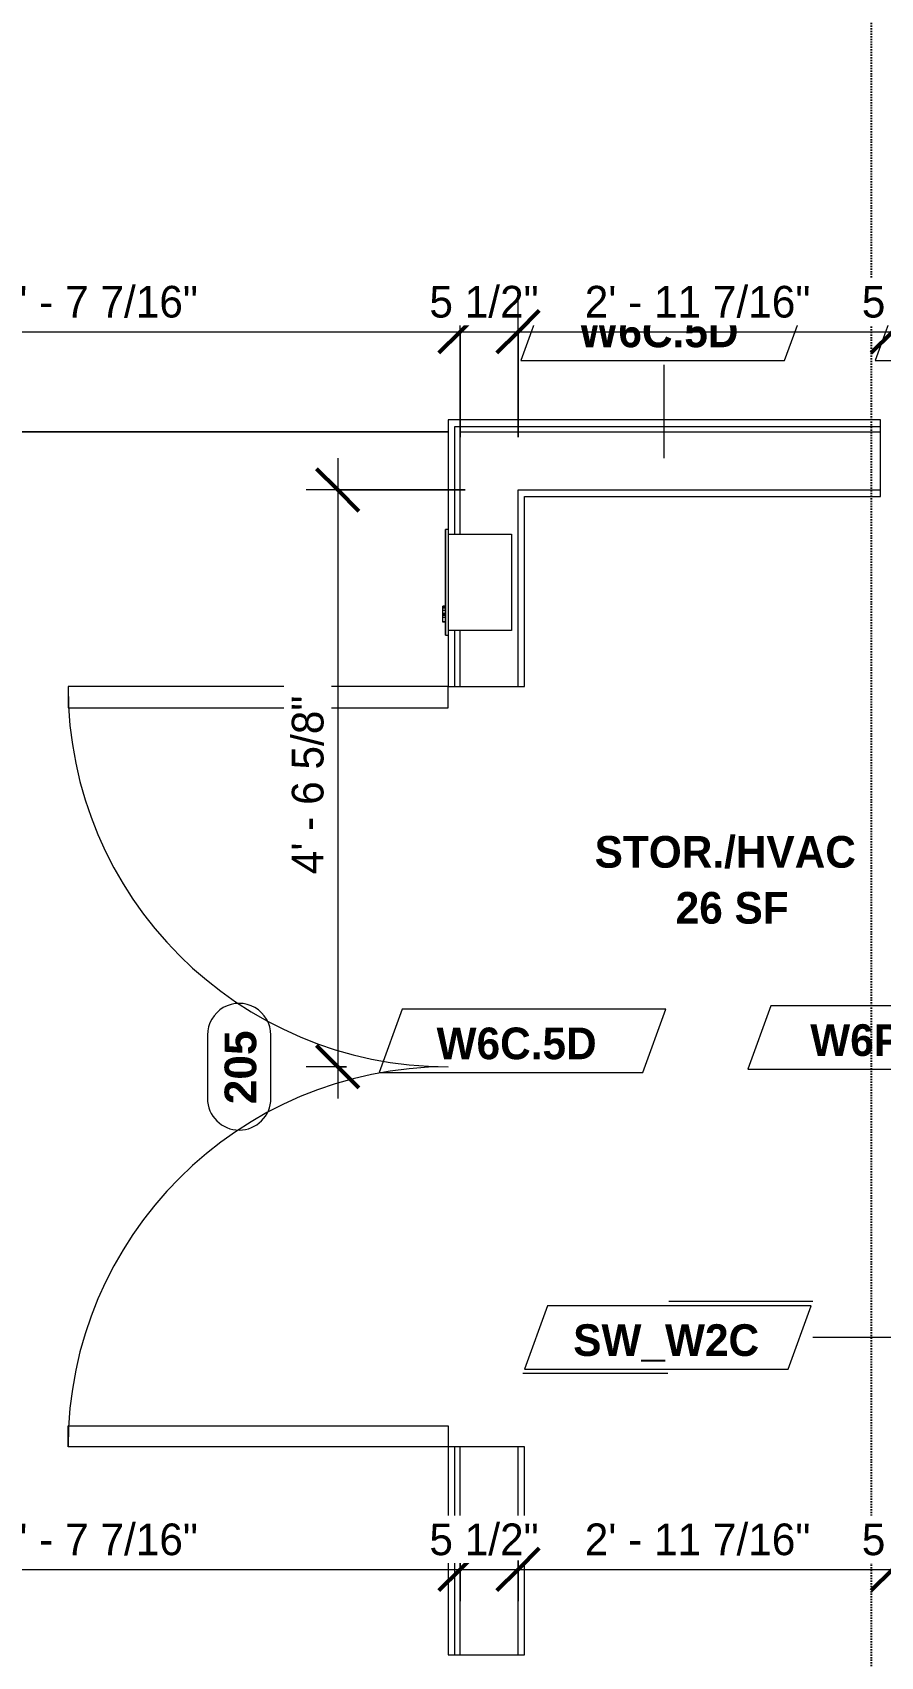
# Model space of a CAD drawing. Header units: inches. Extents: x -4058 to -1781, y 9814 to 12264.
# Drawn here: x -2607.6 to -2527.2, y 10263.6 to 10417.4 of the extents above; entities that cross this region are included whole.
import ezdxf

# ---------------------------------------------------------------- set-up
doc = ezdxf.new("R2010")
doc.units = ezdxf.units.IN
doc.header["$MEASUREMENT"] = 0
doc.linetypes.add('Dash_2_', pattern=[0.25, 0.125, -0.125])
for name, color, linetype, lineweight in [('0-1', 7, 'Continuous', 5), ('0-3', 8, 'Continuous', 9), ('A-ANNO-DIMS', 211, 'Continuous', 9), ('A-ANNO-DIMS-32', 211, 'Continuous', 9), ('A-AREA-IDEN', 2, 'Continuous', 9), ('A-DOOR-1', 7, 'Continuous', 9), ('A-DOOR-IDEN', 31, 'Continuous', 9), ('A-FLOR-1', 7, 'Continuous', 9), ('A-WALL-1', 7, 'Continuous', 9), ('A-WALL-IDEN', 211, 'Continuous', 9), ('E-FIRE-1', 7, 'Continuous', 9), ('I-WALL-3', 7, 'Continuous', 9)]:
    doc.layers.add(name, color=color, linetype=linetype, lineweight=lineweight)
doc.layers.add('0-4', color=250, linetype='Dash_2_')
doc.styles.add('Arial_B', font='arialbd.ttf', dxfattribs={"height": 3})
doc.styles.add('Century Gothic', font='ufonts.com_century-gothic.ttf', dxfattribs={"height": 3})
doc.styles.add('Century Gothic_B', font='GOTHICB.TTF', dxfattribs={"height": 3})
doc.dimstyles.new('THE_DIMENSION_STRING_4', dxfattribs={"dimscale": 12, "dimtxt": 3.132505, "dimasz": 0.333333, "dimexe": 0.25, "dimexo": 0.166667, "dimgap": 0.041667, "dimtad": 1, "dimdec": 4, "dimrnd": 0.0625, "dimzin": 3, "dimdsep": 46, "dimlunit": 4, "dimtxsty": 'Century Gothic', "dimblk1": 'OBLIQUE', "dimblk2": 'OBLIQUE', "dimsah": 1, "dimcen": 0.09, "dimdle": 0.25, "dimazin": 0, "dimtfac": 1, "dimtdec": 4, "dimtix": 1, "dimtmove": 0, "dimatfit": 3, "dimfxl": 1, "dimtvp": 1, "dimtfill": 1, "dimfrac": 2, "dimtolj": 1, "dimtzin": 0, "dimarcsym": 2})

# ---------------------------------------------------------------- blocks, each defined once
blk = doc.blocks.new('CTR - 1st Phase - Shell_rvt-1-UNIT PLANS - 2ND FLOOR')
at = {"layer": 'A-FLOR-1'}
for p, q in [((-2568.2, 10379.54), (-2633.87, 10379.54)), ((-2633.87, 10379.54), (-2568.2, 10379.54))]:
    blk.add_line(p, q, dxfattribs=at)
blk = doc.blocks.new('HOLLOW METAL - DOUBLE - HM - METAL LEAF - 20 MIN_ - 6-0 x 6-8-2194249-UNIT PLANS - 2ND FLOOR')
at = {"layer": 'A-DOOR-1'}
for p, q in [((-34, -3.625), (-36, -3.625)), ((-36, -3.625), (-36, -39.625)), ((-34, -39.625), (-34, -3.625)), ((34, -3.625), (36, -3.625)), ((34, -39.625), (34, -3.625)), ((36, -3.625), (36, -39.625)), ((-36, -39.625), (-34, -39.625)), ((36, -39.625), (34, -39.625))]:
    blk.add_line(p, q, dxfattribs=at)
for centre, start, end in [((-36, -3.625), 270, 0), ((36, -3.625), 180, 270)]:
    blk.add_arc(centre, 36, start, end, dxfattribs=at)
blk = doc.blocks.new('104416 - Fire Extinguishers - Wall - Class A - Light - 2A-2205461-UNIT PLANS - 2ND FLOOR')
at = {"layer": 'E-FIRE-1'}
for p, q in [((13.19, 3.88), (13.19, 3.62)), ((23.19, 3.88), (13.19, 3.88)), ((13.19, 3.88), (23.19, 3.88)), ((13.19, 3.88), (13.19, 3.62)), ((23.19, 3.62), (13.19, 3.62)), ((13.63, -2.37), (13.63, 3.62)), ((14.41, 4.13), (14.44, 4.13)), ((14.41, 3.88), (14.41, 4.13)), ((14.44, 4.13), (14.84, 4.13)), ((14.44, 3.88), (14.44, 4.13)), ((14.84, 4.13), (15.03, 4.13)), ((14.84, 3.88), (14.84, 4.13)), ((15.03, 4.13), (15.11, 4.13)), ((15.03, 3.88), (15.03, 4.13)), ((15.11, 4.13), (15.24, 4.13)), ((15.11, 3.88), (15.11, 4.13)), ((15.24, 4.13), (15.51, 4.13)), ((15.24, 3.88), (15.24, 4.13)), ((15.51, 4.13), (15.73, 4.13)), ((15.51, 3.88), (15.51, 4.13)), ((15.73, 4.13), (15.87, 4.13)), ((15.73, 3.88), (15.73, 4.13)), ((15.87, 4.13), (15.91, 4.13)), ((15.87, 3.88), (15.87, 4.13)), ((15.91, 4.13), (15.94, 4.13)), ((15.91, 3.88), (15.91, 4.13)), ((15.94, 3.88), (15.94, 4.13)), ((22.75, 3.62), (22.75, -2.37)), ((23.19, 3.62), (23.19, 3.88)), ((23.19, 3.62), (23.19, 3.88)), ((22.75, -2.37), (13.63, -2.37))]:
    blk.add_line(p, q, dxfattribs=at)
blk = doc.blocks.new('CTR - 1st Phase - Common Walls_rvt-1-UNIT PLANS - 2ND FLOOR')
at = {"layer": 'A-WALL-1'}
for p, q in [((-2567.57, 10379.54), (-2567.57, 10380.04)), ((-2567.57, 10380.04), (-2527.25, 10380.04)), ((-2567.57, 10373.41), (-2567.57, 10379.54)), ((-2567.07, 10374.04), (-2567.07, 10379.54)), ((-2567.07, 10379.54), (-2527.25, 10379.54)), ((-2567.57, 10369.85), (-2567.57, 10373.41)), ((-2567.07, 10373.41), (-2567.07, 10374.04)), ((-2567.07, 10369.85), (-2567.07, 10373.41)), ((-2561.57, 10373.41), (-2561.57, 10374.04)), ((-2561.57, 10374.04), (-2527.25, 10374.04)), ((-2561.57, 10355.41), (-2561.57, 10373.41)), ((-2567.57, 10355.41), (-2567.57, 10360.73)), ((-2567.07, 10355.41), (-2567.07, 10360.73)), ((-2567.57, 10263.71), (-2567.57, 10283.41)), ((-2567.07, 10263.71), (-2567.07, 10283.41)), ((-2561.57, 10263.71), (-2561.57, 10283.41))]:
    blk.add_line(p, q, dxfattribs=at)
at = {"layer": 'I-WALL-3'}
for p, q in [((-2527.25, 10380.66), (-2568.2, 10380.66)), ((-2568.2, 10380.66), (-2568.2, 10380.04)), ((-2568.2, 10380.04), (-2568.2, 10373.41)), ((-2527.25, 10373.41), (-2527.25, 10380.66)), ((-2568.2, 10373.41), (-2568.2, 10370.29)), ((-2560.95, 10355.41), (-2560.95, 10373.41)), ((-2560.95, 10373.41), (-2527.25, 10373.41)), ((-2568.2, 10360.29), (-2568.2, 10355.41)), ((-2568.2, 10355.41), (-2560.95, 10355.41)), ((-2568.2, 10283.41), (-2568.2, 10263.71)), ((-2560.95, 10283.41), (-2568.2, 10283.41)), ((-2560.95, 10263.71), (-2560.95, 10283.41)), ((-2568.2, 10263.71), (-2560.95, 10263.71))]:
    blk.add_line(p, q, dxfattribs=at)
at = {"layer": '0-3'}
for name, p, rotation in [('104416 - Fire Extinguishers - Wall - Class A - Light - 2A-2205461-UNIT PLANS - 2ND FLOOR', (-2564.57, 10347.1), 90.00000000000423), ('HOLLOW METAL - DOUBLE - HM - METAL LEAF - 20 MIN_ - 6-0 x 6-8-2194249-UNIT PLANS - 2ND FLOOR', (-2564.57, 10319.41), 270.0000000000042)]:
    blk.add_blockref(name, p, dxfattribs=dict(at, rotation=rotation))
blk = doc.blocks.new('Wall Tag - Arch Wall-3956453-UNIT PLANS - 2ND FLOOR')
at = {"layer": 'A-WALL-IDEN'}
for p, q in [((-0.3561, 0.0937), (-0.4244, -0.0937)), ((0.4244, 0.0937), (-0.3561, 0.0937)), ((0.3561, -0.0937), (0.4244, 0.0937)), ((-0.4244, -0.0937), (0.3561, -0.0937))]:
    blk.add_line(p, q, dxfattribs=at)
blk = doc.blocks.new('Wall Tag - Shear Wall-3956451-UNIT PLANS - 2ND FLOOR')
at = {"layer": 'A-WALL-IDEN'}
for p, q in [((0.4291, 0.1068), (0.0033, 0.1068)), ((-0.3561, 0.0937), (-0.4244, -0.0937)), ((0.4244, 0.0937), (-0.3561, 0.0937)), ((0.3561, -0.0937), (0.4244, 0.0937)), ((-0.4244, -0.0937), (0.3561, -0.0937)), ((0, -0.1068), (-0.4291, -0.1068))]:
    blk.add_line(p, q, dxfattribs=at)
blk = doc.blocks.new('DIMBLOCK1009-UNIT PLANS - 2ND FLOOR')
at = {"layer": 'A-ANNO-DIMS-32'}
for p, q in [((-2634.5, 10379.04), (-2634.5, 10392.02)), ((-2567.07, 10379.04), (-2567.07, 10392.02)), ((-2634.5, 10389.02), (-2567.07, 10389.02)), ((-2634.5, 10389.02), (-2634.5, 10379.04)), ((-2567.07, 10389.02), (-2567.07, 10379.04))]:
    blk.add_line(p, q, dxfattribs=at)
at = {"layer": 'A-ANNO-DIMS-32', "lineweight": 50}
for p, q in [((-2634.5, 10389.02), (-2632.5, 10391.02)), ((-2567.07, 10389.02), (-2565.07, 10391.02)), ((-2634.5, 10389.02), (-2636.5, 10387.02)), ((-2567.07, 10389.02), (-2569.07, 10387.02))]:
    blk.add_line(p, q, dxfattribs=at)
at = {"layer": 'A-ANNO-DIMS-32', "color": 0, "insert": (-2611.03, 10393.36), "char_height": 3, "width": 24.5827, "attachment_point": 1, "line_spacing_factor": 0.984502, "style": 'Century Gothic', "bg_fill": 3, "box_fill_scale": 1.25, "bg_fill_color": 256, "bg_fill_true_color": 13158600, "bg_fill_transparency": 0}
blk.add_mtext('5\' - 7 7/16"', dxfattribs=at)
blk = doc.blocks.new('_Oblique')
at = {"color": 0, "linetype": 'ByBlock', "lineweight": -2}
blk.add_line((-0.5, -0.5), (0.5, 0.5), dxfattribs=at)
blk = doc.blocks.new('DIMBLOCK1010-UNIT PLANS - 2ND FLOOR')
at = {"layer": 'A-ANNO-DIMS-32'}
for p, q in [((-2567.07, 10379.04), (-2567.07, 10392.02)), ((-2561.57, 10379.04), (-2561.57, 10392.02)), ((-2567.07, 10389.02), (-2561.57, 10389.02)), ((-2567.07, 10389.02), (-2567.07, 10379.04)), ((-2561.57, 10389.02), (-2561.57, 10379.04))]:
    blk.add_line(p, q, dxfattribs=at)
at = {"layer": 'A-ANNO-DIMS-32', "lineweight": 50}
for p, q in [((-2567.07, 10389.02), (-2565.07, 10391.02)), ((-2561.57, 10389.02), (-2559.57, 10391.02)), ((-2567.07, 10389.02), (-2569.07, 10387.02)), ((-2561.57, 10389.02), (-2563.57, 10387.02))]:
    blk.add_line(p, q, dxfattribs=at)
at = {"layer": 'A-ANNO-DIMS-32', "color": 0, "insert": (-2569.97, 10393.36), "char_height": 3, "width": 13.5444, "attachment_point": 1, "line_spacing_factor": 0.984502, "style": 'Century Gothic', "bg_fill": 3, "box_fill_scale": 1.25, "bg_fill_color": 256, "bg_fill_true_color": 13158600, "bg_fill_transparency": 0}
blk.add_mtext('5 1/2"', dxfattribs=at)
blk = doc.blocks.new('DIMBLOCK1011-UNIT PLANS - 2ND FLOOR')
at = {"layer": 'A-ANNO-DIMS-32'}
for p, q in [((-2561.57, 10379.04), (-2561.57, 10392.02)), ((-2526.12, 10379.04), (-2526.12, 10392.02)), ((-2561.57, 10389.02), (-2526.12, 10389.02)), ((-2561.57, 10389.02), (-2561.57, 10379.04)), ((-2526.12, 10389.02), (-2526.12, 10379.04))]:
    blk.add_line(p, q, dxfattribs=at)
at = {"layer": 'A-ANNO-DIMS-32', "lineweight": 50}
for p, q in [((-2561.57, 10389.02), (-2559.57, 10391.02)), ((-2526.12, 10389.02), (-2524.12, 10391.02)), ((-2561.57, 10389.02), (-2563.57, 10387.02)), ((-2526.12, 10389.02), (-2528.12, 10387.02))]:
    blk.add_line(p, q, dxfattribs=at)
at = {"layer": 'A-ANNO-DIMS-32', "color": 0, "insert": (-2555.26, 10393.36), "char_height": 3, "width": 27.387, "attachment_point": 1, "line_spacing_factor": 0.984502, "style": 'Century Gothic', "bg_fill": 3, "box_fill_scale": 1.25, "bg_fill_color": 256, "bg_fill_true_color": 13158600, "bg_fill_transparency": 0}
blk.add_mtext('2\' - 11 7/16"', dxfattribs=at)
blk = doc.blocks.new('DIMBLOCK1012-UNIT PLANS - 2ND FLOOR')
at = {"layer": 'A-ANNO-DIMS-32'}
for p, q in [((-2526.12, 10379.04), (-2526.12, 10392.02)), ((-2520.62, 10379.04), (-2520.62, 10392.02)), ((-2526.12, 10389.02), (-2517.62, 10389.02)), ((-2526.12, 10389.02), (-2526.12, 10379.04)), ((-2520.62, 10389.02), (-2520.62, 10379.04))]:
    blk.add_line(p, q, dxfattribs=at)
at = {"layer": 'A-ANNO-DIMS-32', "lineweight": 50}
for p, q in [((-2526.12, 10389.02), (-2524.12, 10391.02)), ((-2520.62, 10389.02), (-2518.62, 10391.02)), ((-2526.12, 10389.02), (-2528.12, 10387.02)), ((-2520.62, 10389.02), (-2522.62, 10387.02))]:
    blk.add_line(p, q, dxfattribs=at)
at = {"layer": 'A-ANNO-DIMS-32', "color": 0, "insert": (-2529.02, 10393.36), "char_height": 3, "width": 13.5444, "attachment_point": 1, "line_spacing_factor": 0.984502, "style": 'Century Gothic', "bg_fill": 3, "box_fill_scale": 1.25, "bg_fill_color": 256, "bg_fill_true_color": 13158600, "bg_fill_transparency": 0}
blk.add_mtext('5 1/2"', dxfattribs=at)
blk = doc.blocks.new('DIMBLOCK1058-UNIT PLANS - 2ND FLOOR')
at = {"layer": 'A-ANNO-DIMS-32', "lineweight": 50}
for p, q in [((-2634.5, 10271.82), (-2632.5, 10273.82)), ((-2567.07, 10271.82), (-2565.07, 10273.82)), ((-2634.5, 10271.82), (-2636.5, 10269.82)), ((-2567.07, 10271.82), (-2569.07, 10269.82))]:
    blk.add_line(p, q, dxfattribs=at)
at = {"layer": 'A-ANNO-DIMS-32'}
for p, q in [((-2634.5, 10272.65), (-2634.5, 10268.82)), ((-2634.5, 10271.82), (-2634.5, 10272.65)), ((-2634.5, 10271.82), (-2567.07, 10271.82)), ((-2567.07, 10272.65), (-2567.07, 10268.82)), ((-2567.07, 10271.82), (-2567.07, 10272.65))]:
    blk.add_line(p, q, dxfattribs=at)
at = {"layer": 'A-ANNO-DIMS-32', "color": 0, "insert": (-2611.03, 10276.16), "char_height": 3, "width": 24.5827, "attachment_point": 1, "line_spacing_factor": 0.984502, "style": 'Century Gothic', "bg_fill": 3, "box_fill_scale": 1.25, "bg_fill_color": 256, "bg_fill_true_color": 13158600, "bg_fill_transparency": 0}
blk.add_mtext('5\' - 7 7/16"', dxfattribs=at)
blk = doc.blocks.new('DIMBLOCK1059-UNIT PLANS - 2ND FLOOR')
at = {"layer": 'A-ANNO-DIMS-32', "lineweight": 50}
for p, q in [((-2567.07, 10271.82), (-2565.07, 10273.82)), ((-2561.57, 10271.82), (-2559.57, 10273.82)), ((-2567.07, 10271.82), (-2569.07, 10269.82)), ((-2561.57, 10271.82), (-2563.57, 10269.82))]:
    blk.add_line(p, q, dxfattribs=at)
at = {"layer": 'A-ANNO-DIMS-32'}
for p, q in [((-2567.07, 10272.65), (-2567.07, 10268.82)), ((-2567.07, 10271.82), (-2567.07, 10272.65)), ((-2567.07, 10271.82), (-2561.57, 10271.82)), ((-2561.57, 10272.65), (-2561.57, 10268.82)), ((-2561.57, 10271.82), (-2561.57, 10272.65))]:
    blk.add_line(p, q, dxfattribs=at)
at = {"layer": 'A-ANNO-DIMS-32', "color": 0, "insert": (-2569.97, 10276.16), "char_height": 3, "width": 13.5444, "attachment_point": 1, "line_spacing_factor": 0.984502, "style": 'Century Gothic', "bg_fill": 3, "box_fill_scale": 1.25, "bg_fill_color": 256, "bg_fill_true_color": 13158600, "bg_fill_transparency": 0}
blk.add_mtext('5 1/2"', dxfattribs=at)
blk = doc.blocks.new('DIMBLOCK1060-UNIT PLANS - 2ND FLOOR')
at = {"layer": 'A-ANNO-DIMS-32', "lineweight": 50}
for p, q in [((-2561.57, 10271.82), (-2559.57, 10273.82)), ((-2526.12, 10271.82), (-2524.12, 10273.82)), ((-2561.57, 10271.82), (-2563.57, 10269.82)), ((-2526.12, 10271.82), (-2528.12, 10269.82))]:
    blk.add_line(p, q, dxfattribs=at)
at = {"layer": 'A-ANNO-DIMS-32'}
for p, q in [((-2561.57, 10272.65), (-2561.57, 10268.82)), ((-2561.57, 10271.82), (-2561.57, 10272.65)), ((-2561.57, 10271.82), (-2526.12, 10271.82)), ((-2526.12, 10272.65), (-2526.12, 10268.82)), ((-2526.12, 10271.82), (-2526.12, 10272.65))]:
    blk.add_line(p, q, dxfattribs=at)
at = {"layer": 'A-ANNO-DIMS-32', "color": 0, "insert": (-2555.26, 10276.16), "char_height": 3, "width": 27.387, "attachment_point": 1, "line_spacing_factor": 0.984502, "style": 'Century Gothic', "bg_fill": 3, "box_fill_scale": 1.25, "bg_fill_color": 256, "bg_fill_true_color": 13158600, "bg_fill_transparency": 0}
blk.add_mtext('2\' - 11 7/16"', dxfattribs=at)
blk = doc.blocks.new('DIMBLOCK1061-UNIT PLANS - 2ND FLOOR')
at = {"layer": 'A-ANNO-DIMS-32', "lineweight": 50}
for p, q in [((-2526.12, 10271.82), (-2524.12, 10273.82)), ((-2520.62, 10271.82), (-2518.62, 10273.82)), ((-2526.12, 10271.82), (-2528.12, 10269.82)), ((-2520.62, 10271.82), (-2522.62, 10269.82))]:
    blk.add_line(p, q, dxfattribs=at)
at = {"layer": 'A-ANNO-DIMS-32'}
for p, q in [((-2526.12, 10272.65), (-2526.12, 10268.82)), ((-2526.12, 10271.82), (-2526.12, 10272.65)), ((-2526.12, 10271.82), (-2517.62, 10271.82)), ((-2520.62, 10272.65), (-2520.62, 10268.82)), ((-2520.62, 10271.82), (-2520.62, 10272.65))]:
    blk.add_line(p, q, dxfattribs=at)
at = {"layer": 'A-ANNO-DIMS-32', "color": 0, "insert": (-2529.02, 10276.16), "char_height": 3, "width": 13.5444, "attachment_point": 1, "line_spacing_factor": 0.984502, "style": 'Century Gothic', "bg_fill": 3, "box_fill_scale": 1.25, "bg_fill_color": 256, "bg_fill_true_color": 13158600, "bg_fill_transparency": 0}
blk.add_mtext('5 1/2"', dxfattribs=at)
blk = doc.blocks.new('DIMBLOCK1064-UNIT PLANS - 2ND FLOOR')
at = {"layer": 'A-ANNO-DIMS-32'}
for p, q in [((-2578.65, 10377.04), (-2578.65, 10316.41)), ((-2566.57, 10374.04), (-2581.65, 10374.04)), ((-2578.65, 10374.04), (-2566.57, 10374.04)), ((-2577.82, 10319.41), (-2581.65, 10319.41)), ((-2578.65, 10319.41), (-2577.82, 10319.41))]:
    blk.add_line(p, q, dxfattribs=at)
at = {"layer": 'A-ANNO-DIMS-32', "lineweight": 50}
for p, q in [((-2578.65, 10374.04), (-2580.65, 10376.04)), ((-2578.65, 10374.04), (-2576.65, 10372.04)), ((-2578.65, 10319.41), (-2580.65, 10321.41)), ((-2578.65, 10319.41), (-2576.65, 10317.41))]:
    blk.add_line(p, q, dxfattribs=at)
at = {"layer": 'A-ANNO-DIMS-32', "color": 0, "insert": (-2583, 10337.65), "char_height": 3, "width": 21.7784, "attachment_point": 1, "rotation": 90, "line_spacing_factor": 0.984502, "style": 'Century Gothic', "bg_fill": 3, "box_fill_scale": 1.25, "bg_fill_color": 256, "bg_fill_true_color": 13158600, "bg_fill_transparency": 0}
blk.add_mtext('4\' - 6 5/8"', dxfattribs=at)
blk = doc.blocks.new('Door Tag - Mark - Instance-4122133-UNIT PLANS - 2ND FLOOR')
at = {"layer": 'A-DOOR-IDEN'}
for p, q in [((0.09375, 0.09375), (-0.09375, 0.09375)), ((-0.09375, -0.09375), (0.09375, -0.09375))]:
    blk.add_line(p, q, dxfattribs=at)
for centre, start, end in [((-0.09375, 0), 90, 270), ((0.09375, 0), 270, 90)]:
    blk.add_arc(centre, 0.09375, start, end, dxfattribs=at)

msp = doc.modelspace()

# ---------------------------------------------------------------- linework, layer by layer
at = {"layer": '0-4'}
msp.add_line((-2528.09166, 9918.89103), (-2528.09166, 10420.6131), dxfattribs=at)
at = {"layer": 'A-WALL-IDEN'}
for p, q in [((-2547.72374, 10377.0394), (-2547.72374, 10385.88148)), ((-2522.81124, 10293.77989), (-2533.65439, 10293.77989))]:
    msp.add_line(p, q, dxfattribs=at)

# ---------------------------------------------------------------- block references
at = {"layer": '0-1'}
for name in ['CTR - 1st Phase - Shell_rvt-1-UNIT PLANS - 2ND FLOOR', 'CTR - 1st Phase - Common Walls_rvt-1-UNIT PLANS - 2ND FLOOR']:
    msp.add_blockref(name, (0, 0), dxfattribs=at)
at = {"layer": 'A-DOOR-IDEN', "xscale": 31.99999999999999, "yscale": 31.99999999999999, "zscale": 31.99999999999999, "rotation": 89.99999999999955}
msp.add_blockref('Door Tag - Mark - Instance-4122133-UNIT PLANS - 2ND FLOOR', (-2587.98688, 10319.4144), dxfattribs=at)
at = {"layer": 'A-WALL-IDEN', "xscale": 31.99999999999999, "yscale": 31.99999999999999, "zscale": 31.99999999999999}
for name, p in [('Wall Tag - Arch Wall-3956453-UNIT PLANS - 2ND FLOOR', (-2547.72374, 10389.2995)), ('Wall Tag - Arch Wall-3956453-UNIT PLANS - 2ND FLOOR', (-2514.16916, 10389.2995)), ('Wall Tag - Arch Wall-3956453-UNIT PLANS - 2ND FLOOR', (-2561.15572, 10321.87651)), ('Wall Tag - Arch Wall-3956453-UNIT PLANS - 2ND FLOOR', (-2526.22925, 10322.18901)), ('Wall Tag - Shear Wall-3956451-UNIT PLANS - 2ND FLOOR', (-2547.3861, 10293.77989))]:
    msp.add_blockref(name, p, dxfattribs=at)

# ---------------------------------------------------------------- texts
at = {"layer": 'A-AREA-IDEN', "char_height": 3, "attachment_point": 1, "style": 'Century Gothic_B'}
for s, insert, width in [('STOR./HVAC', (-2554.32133, 10341.26199), 31.007), ('26 SF', (-2546.64889, 10335.96486), 12.423)]:
    msp.add_mtext(s, dxfattribs=dict(at, insert=insert, width=width))
at = {"layer": 'A-DOOR-IDEN', "insert": (-2589.36673, 10315.86046), "char_height": 3, "width": 8.484, "attachment_point": 1, "rotation": 90, "style": 'Arial_B'}
msp.add_mtext('205', dxfattribs=at)
at = {"layer": 'A-WALL-IDEN', "char_height": 3, "attachment_point": 1, "style": 'Century Gothic_B'}
for s, insert, width in [('W6C.5D', (-2555.85934, 10390.54703), 19.594), ('W6C.5D', (-2569.29133, 10323.12404), 19.594), ('W6P.5D', (-2533.90502, 10323.43654), 18.483), ('SW_W2C', (-2556.3532, 10295.02743), 21.614)]:
    msp.add_mtext(s, dxfattribs=dict(at, insert=insert, width=width))

# ---------------------------------------------------------------- next in the draw order: dimensions: what is measured, and where the dimension line sits
at = {"layer": 'A-ANNO-DIMS'}
for base, p1, p2, picture, middle in [((-2567.07374, 10389.01659), (-2634.49874, 10377.0394), (-2567.07374, 10377.0394), 'DIMBLOCK1009-UNIT PLANS - 2ND FLOOR', (-2600.78624, 10391.25826)), ((-2567.07374, 10271.81836), (-2634.49874, 10274.64678), (-2567.07374, 10274.64678), 'DIMBLOCK1058-UNIT PLANS - 2ND FLOOR', (-2600.78624, 10274.06003))]:
    dim = msp.add_linear_dim(base=base, p1=p1, p2=p2, dimstyle='THE_DIMENSION_STRING_4', override={"dimpost": '<>', "dimfxl": 67.425}, dxfattribs=at)
    dim.commit()
    dim.dimension.update_dxf_attribs({"geometry": picture, "text_midpoint": middle})

# ---------------------------------------------------------------- next in the draw order: dimensions: what is measured, and where the dimension line sits
for base, p1, p2, picture, middle in [((-2561.57374, 10389.01659), (-2567.07374, 10377.0394), (-2561.57374, 10377.0394), 'DIMBLOCK1010-UNIT PLANS - 2ND FLOOR', (-2564.32374, 10391.25826)), ((-2561.57374, 10271.81836), (-2567.07374, 10274.64678), (-2561.57374, 10274.64678), 'DIMBLOCK1059-UNIT PLANS - 2ND FLOOR', (-2564.32374, 10274.06003))]:
    dim = msp.add_linear_dim(base=base, p1=p1, p2=p2, dimstyle='THE_DIMENSION_STRING_4', override={"dimpost": '<>', "dimfxl": 5.5}, dxfattribs=at)
    dim.commit()
    dim.dimension.update_dxf_attribs({"geometry": picture, "text_midpoint": middle})

# ---------------------------------------------------------------- next in the draw order: dimensions: what is measured, and where the dimension line sits
for base, p1, p2, picture, middle in [((-2526.12374, 10389.01659), (-2561.57374, 10377.0394), (-2526.12374, 10377.0394), 'DIMBLOCK1011-UNIT PLANS - 2ND FLOOR', (-2543.84874, 10391.25826)), ((-2526.12374, 10271.81836), (-2561.57374, 10274.64678), (-2526.12374, 10274.64678), 'DIMBLOCK1060-UNIT PLANS - 2ND FLOOR', (-2543.84874, 10274.06003))]:
    dim = msp.add_linear_dim(base=base, p1=p1, p2=p2, dimstyle='THE_DIMENSION_STRING_4', override={"dimpost": '<>', "dimfxl": 35.45}, dxfattribs=at)
    dim.commit()
    dim.dimension.update_dxf_attribs({"geometry": picture, "text_midpoint": middle})
dim = msp.add_linear_dim(base=(-2578.65103, 10319.4144), p1=(-2564.57374, 10374.0394), p2=(-2575.8226, 10319.4144), angle=90, dimstyle='THE_DIMENSION_STRING_4', override={"dimpost": '<>', "dimfxl": 55.771208}, dxfattribs=at)
dim.commit()
dim.dimension.update_dxf_attribs({"geometry": 'DIMBLOCK1064-UNIT PLANS - 2ND FLOOR', "text_midpoint": (-2580.8927, 10346.7269)})

# ---------------------------------------------------------------- next in the draw order: dimensions: what is measured, and where the dimension line sits
for base, p1, p2, picture, middle in [((-2520.62374, 10389.01659), (-2526.12374, 10377.0394), (-2520.62374, 10377.0394), 'DIMBLOCK1012-UNIT PLANS - 2ND FLOOR', (-2523.37374, 10391.25826)), ((-2520.62374, 10271.81836), (-2526.12374, 10274.64678), (-2520.62374, 10274.64678), 'DIMBLOCK1061-UNIT PLANS - 2ND FLOOR', (-2523.37374, 10274.06003))]:
    dim = msp.add_linear_dim(base=base, p1=p1, p2=p2, dimstyle='THE_DIMENSION_STRING_4', override={"dimpost": '<>', "dimfxl": 5.5}, dxfattribs=at)
    dim.commit()
    dim.dimension.update_dxf_attribs({"geometry": picture, "text_midpoint": middle})

doc.saveas('drawing.dxf')
